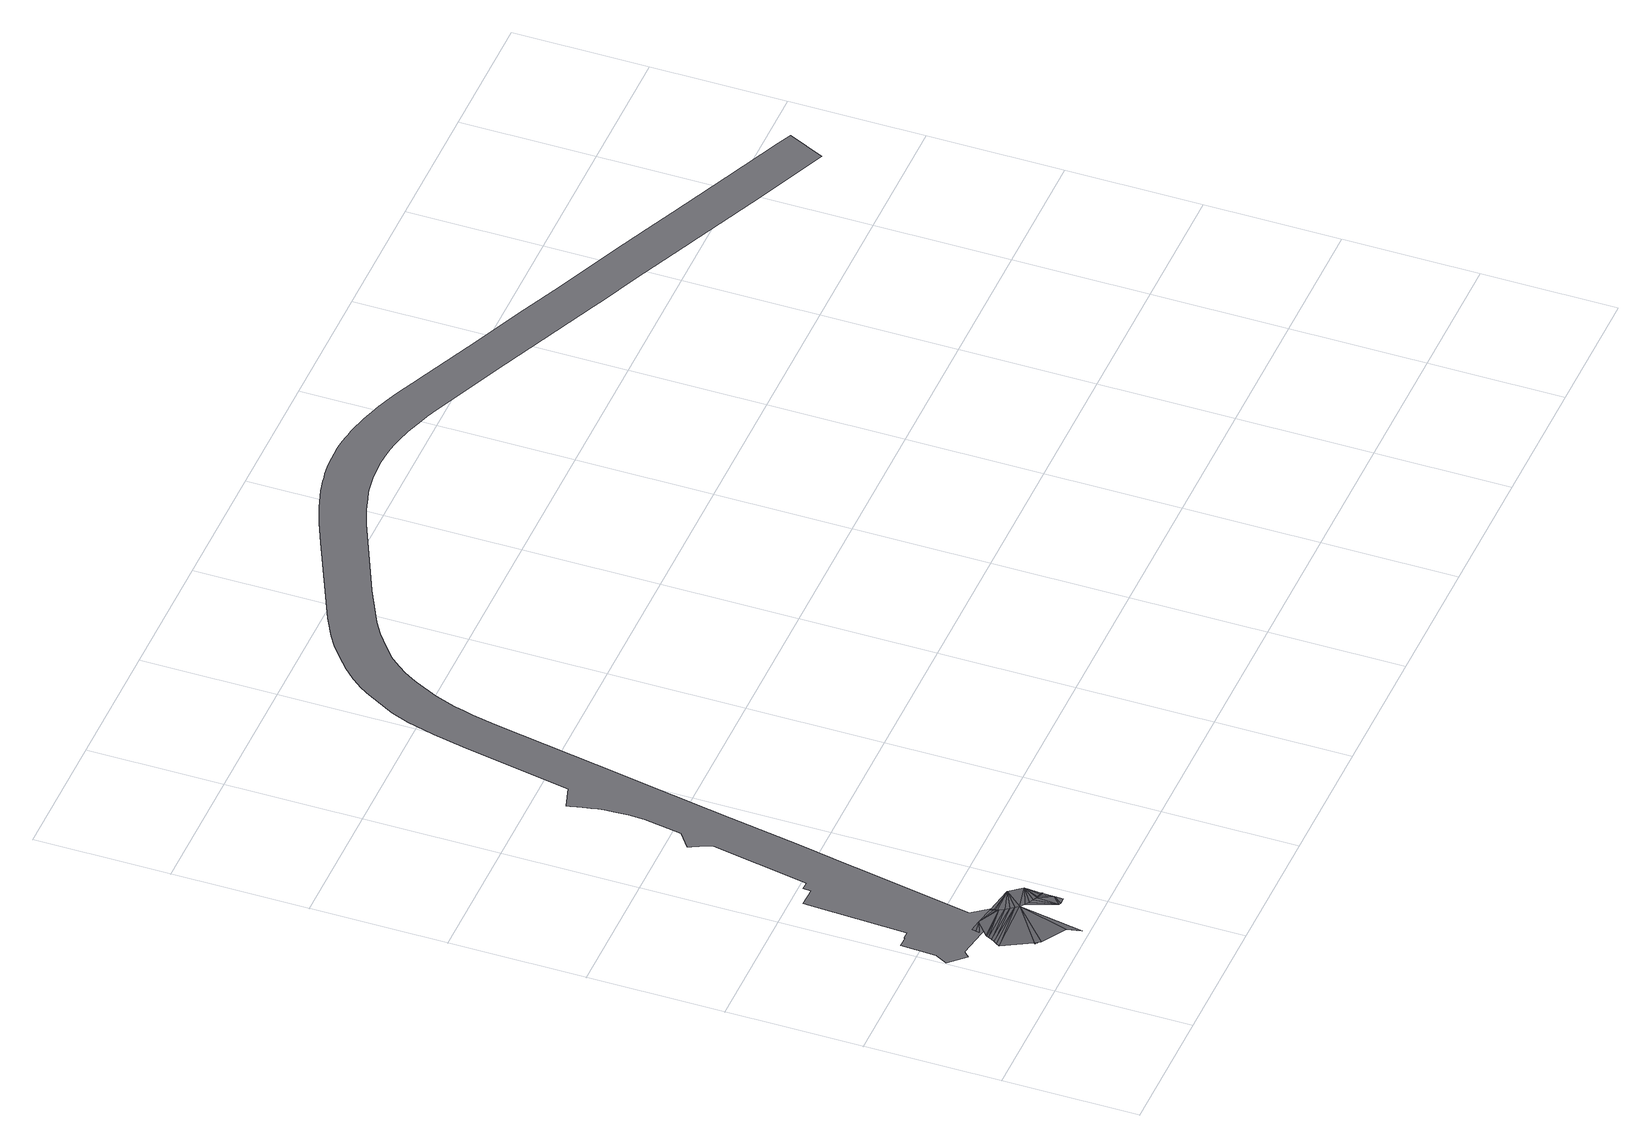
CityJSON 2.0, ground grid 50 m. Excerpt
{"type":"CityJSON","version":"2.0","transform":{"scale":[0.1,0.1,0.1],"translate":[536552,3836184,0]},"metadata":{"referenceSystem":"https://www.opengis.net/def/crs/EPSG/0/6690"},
"CityObjects":{
"road1":{"type":"Road","attributes":{"RoadStructureAttribute.sectionType":"4"},"geometry":[{"type":"MultiSurface","lod":"3","boundaries":[[[0,1,2]],[[0,3,1]],[[4,5,1]],[[6,7,8]],[[6,9,7]],[[10,5,11]],[[12,10,11]],[[13,12,14]],[[15,13,16]],[[16,17,15]],[[18,15,17]],[[19,18,17]],[[19,17,7]],[[1,20,4]],[[20,21,4]],[[17,22,7]],[[16,13,14]],[[14,12,11]],[[21,23,4]],[[11,5,4]],[[24,7,25]],[[25,7,26]],[[7,22,26]],[[24,27,28]],[[25,27,24]],[[29,28,27]],[[27,25,30]],[[25,26,30]],[[31,29,27]],[[30,32,27]],[[26,22,30]],[[32,31,27]],[[33,29,31]],[[22,34,30]],[[35,33,31]],[[32,36,35]],[[35,31,32]],[[17,34,22]],[[30,34,32]],[[34,36,32]],[[34,17,16]],[[37,33,35]],[[37,35,36]],[[34,37,36]],[[37,34,16]],[[37,16,14]],[[38,39,40]],[[41,40,39]],[[42,4,38]],[[43,41,39]],[[14,11,37]],[[44,39,45]],[[11,4,37]],[[44,43,39]],[[42,38,40]],[[46,44,45]],[[47,41,43]],[[42,40,41]],[[48,47,43]],[[43,49,50]],[[48,43,50]],[[51,47,48]],[[43,44,49]],[[47,42,41]],[[49,52,50]],[[53,48,50]],[[48,54,51]],[[44,52,49]],[[52,55,50]],[[55,53,50]],[[4,42,37]],[[48,53,54]],[[42,47,51]],[[56,55,52]],[[55,57,53]],[[52,44,56]],[[54,42,51]],[[54,53,58]],[[55,56,59]],[[57,55,59]],[[58,53,57]],[[58,42,54]]],"semantics":{"surfaces":[{"type":"TrafficArea","function":"1020"},{"type":"AuxiliaryTrafficArea","function":"2000"},{"type":"TrafficArea","function":"2000"}],"values":[0,0,0,0,0,0,0,0,0,0,0,0,0,0,0,0,0,0,0,0,0,0,0,1,1,1,1,1,1,1,1,1,1,1,1,1,1,2,1,1,2,2,2,2,2,2,0,0,2,0,2,0,2,0,2,0,2,2,1,1,1,1,0,2,1,1,1,0,1,1,2,1,2,1,1,0,2,1,1,1,1,2]}}]},
"road2":{"type":"Road","geometry":[{"type":"MultiSurface","lod":"1","boundaries":[[[60,61,62,63,64,65,66,67,68,69,70,71,72,73,74,75,76,77,78,79,80,81,82,83,84,85,86,87,88,89,90,91,92,93,94,95,96,97,98,99,100,101,102,103,104,105,106,107,108,109,110,111,112,113,114,115,116,117,118,119,120,121,122,123,124,125,126,127,128,129,130,131,132,133,134,135,136,137,138,139,140,141,142,143,144,145,146,147,148,149,150,151,152,153,154,155,156,157,158,159,160,161,162,163,164,165,166,167,168,169,170,171,172,173,174,175,176,177,178,179,180,181,182,183,184,185,186,187,188,189,190,191,192,193,194,195,196,197,198,199,200,201,202,203,204]]]}]}
},
"vertices":[
[145,127,61],[144,130,61],[140,125,61],[149,119,61],[306,243,60],[86,234,61],[130,335,62],[177,342,63],[133,349,62],[127,321,62],[94,245,61],[293,256,61],[102,257,61],[109,269,61],[281,270,61],[115,282,62],[271,285,61],[261,300,61],[118,289,62],[120,294,62],[156,109,61],[248,54,61],[258,307,61],[261,0,61],[249,329,62],[254,317,62],[256,312,61],[254,317,64],[249,329,64],[251,329,64],[256,312,63],[255,318,63],[258,313,63],[251,329,62],[260,308,61],[255,318,62],[258,313,61],[360,310,63],[320,231,60],[360,121,62],[335,221,61],[351,212,61],[397,262,63],[367,204,61],[392,153,62],[367,119,62],[391,119,62],[368,206,61],[373,204,63],[373,202,61],[373,202,63],[373,204,61],[384,198,61],[385,200,63],[385,200,62],[384,198,63],[394,195,61],[394,197,63],[394,197,62],[394,195,63],
[346,326,0],[328,350,0],[278,415,0],[361,859,0],[365,875,0],[404,1082,0],[445,1310,0],[451,1346,0],[467,1429,0],[493,1571,0],[548,1869,0],[620,2261,0],[639,2350,0],[648,2381,0],[659,2422,0],[688,2499,0],[729,2585,0],[741,2606,0],[764,2641,0],[785,2667,0],[800,2686,0],[824,2712,0],[893,2768,0],[922,2790,0],[974,2823,0],[1122,2898,0],[1440,3040,0],[1508,3066,0],[1563,3082,0],[1591,3090,0],[1614,3095,0],[1669,3104,0],[1747,3108,0],[1785,3107,0],[1826,3103,0],[1863,3098,0],[1889,3092,0],[1937,3080,0],[1961,3072,0],[2007,3057,0],[2035,3047,0],[2057,3038,0],[2384,2898,0],[2771,2730,0],[2819,2708,0],[2950,2652,0],[3212,2535,0],[3232,2527,0],[3465,2425,0],[3775,2292,0],[3840,2429,0],[3788,2452,0],[3558,2553,0],[3323,2656,0],[3211,2705,0],[3060,2771,0],[2801,2884,0],[2672,2941,0],[2423,3049,0],[2242,3129,0],[2177,3157,0],[2123,3181,0],[2094,3193,0],[2060,3206,0],[2040,3213,0],[2024,3219,0],[1990,3230,0],[1966,3238,0],[1946,3243,0],[1920,3249,0],[1905,3253,0],[1870,3260,0],[1850,3263,0],[1831,3266,0],[1799,3270,0],[1779,3271,0],[1762,3271,0],[1740,3271,0],[1716,3271,0],[1695,3270,0],[1666,3267,0],[1632,3263,0],[1614,3259,0],[1592,3255,0],[1568,3250,0],[1544,3244,0],[1517,3236,0],[1492,3228,0],[1460,3217,0],[1406,3197,0],[1385,3189,0],[1356,3176,0],[1295,3149,0],[935,2985,0],[852,2940,0],[810,2913,0],[764,2878,0],[710,2832,0],[671,2791,0],[652,2767,0],[641,2754,0],[618,2722,0],[563,2626,0],[553,2606,0],[526,2537,0],[497,2434,0],[469,2303,0],[397,1909,0],[310,1884,0],[314,1871,0],[315,1865,0],[319,1847,0],[324,1829,0],[330,1800,0],[333,1787,0],[337,1754,0],[341,1714,0],[342,1670,0],[341,1612,0],[315,1470,0],[257,1426,0],[264,1413,0],[275,1389,0],[280,1380,0],[286,1366,0],[293,1350,0],[292,1342,0],[230,1001,0],[226,982,0],[224,976,0],[222,983,0],[195,984,0],[194,954,0],[123,956,0],[123,942,0],[122,925,0],[106,573,0],[78,574,0],[78,570,0],[38,571,0],[33,440,0],[8,394,0],[62,337,0],[84,358,0],[360,310,0]
]}
